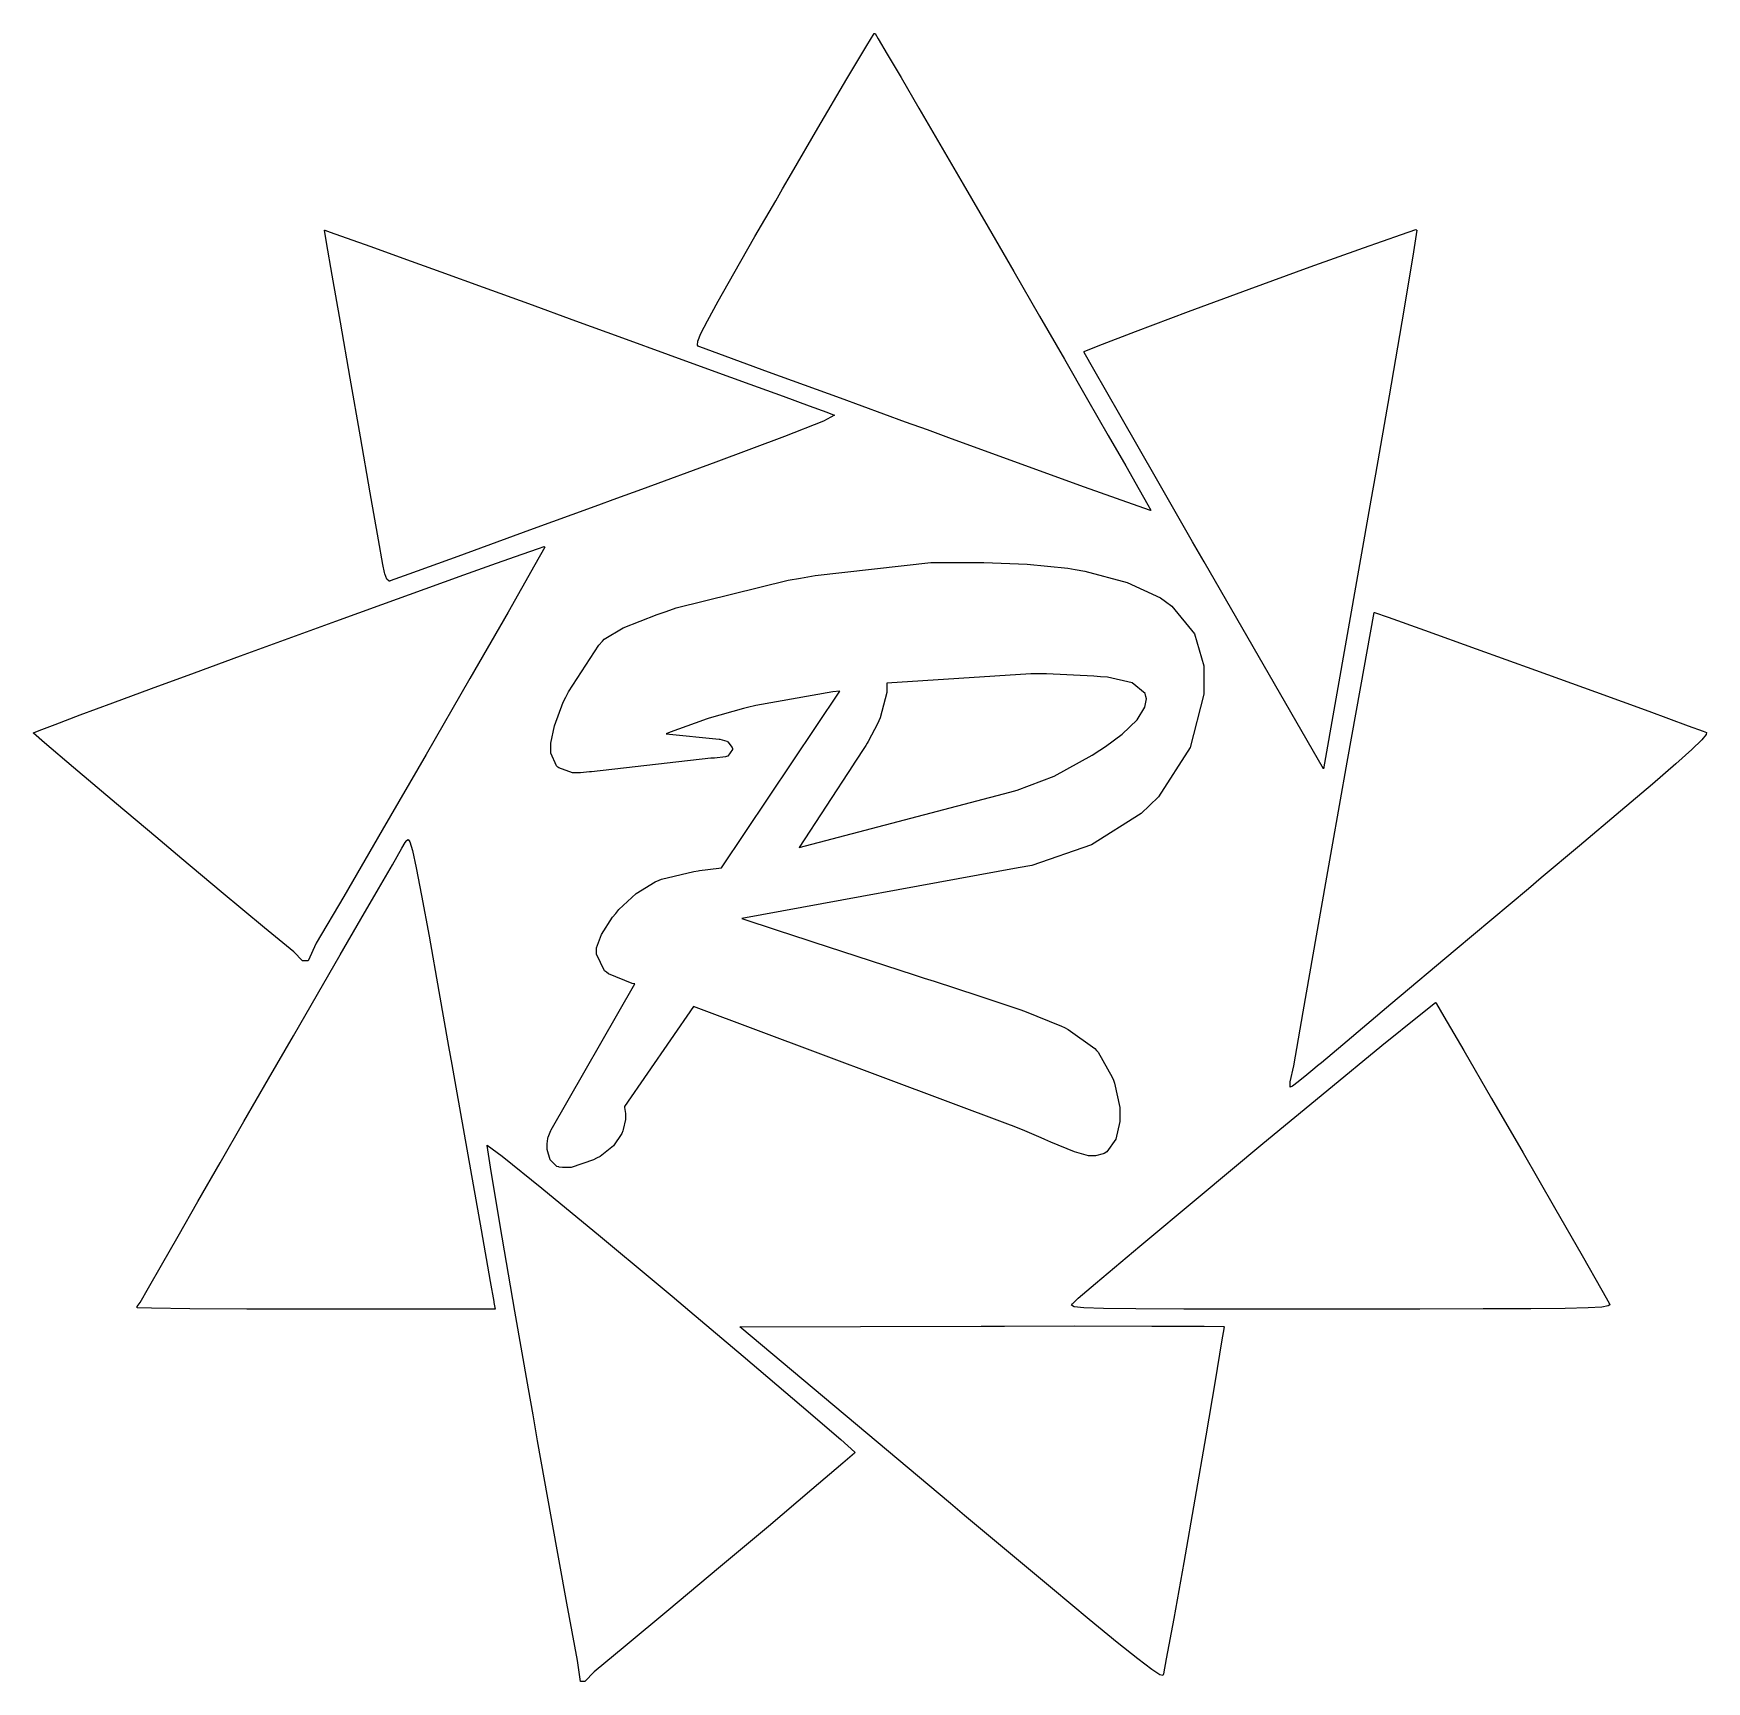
# Model space of a CAD drawing. Extents: x 0 to 76.9, y 0 to 75.8.
import ezdxf

# ---------------------------------------------------------------- set-up
doc = ezdxf.new("R2010")
doc.units = 0
doc.layers.get('0').update_dxf_attribs({"linetype": 'CONTINUOUS'})

msp = doc.modelspace()

# ---------------------------------------------------------------- linework, layer by layer
at = {"color": 0}
for p, q in [((38.3124, 75.238), (38.6609, 75.7975)), ((38.6609, 75.7975), (38.6747, 75.795)), ((38.6747, 75.795), (38.6994, 75.7908)), ((38.6994, 75.7908), (38.8345, 75.5467)), ((38.8345, 75.5467), (39.2508, 74.8496)), ((37.393, 73.7059), (38.3124, 75.238)), ((39.2508, 74.8496), (39.8886, 73.769)), ((36.0578, 71.4347), (37.393, 73.7059)), ((39.8886, 73.769), (40.7088, 72.3678)), ((40.7088, 72.3678), (41.6747, 70.7101)), ((34.8464, 69.3526), (36.0578, 71.4347)), ((41.6747, 70.7101), (42.7496, 68.8619)), ((34.4454, 68.6566), (34.8464, 69.3526)), ((34.1271, 68.1069), (34.4454, 68.6566)), ((42.7496, 68.8619), (43.8975, 66.8845)), ((33.1735, 66.4545), (34.1271, 68.1069)), ((13.3835, 66.7466), (13.3876, 66.7508)), ((13.4786, 66.1871), (13.3835, 66.7466)), ((13.3876, 66.7508), (13.3918, 66.7561)), ((13.3918, 66.7561), (13.6481, 66.6612)), ((13.7363, 64.6878), (13.4786, 66.1871)), ((13.6481, 66.6612), (14.3784, 66.4009)), ((14.3784, 66.4009), (15.5126, 65.9927)), ((32.1965, 64.7513), (33.1735, 66.4545)), ((43.8975, 66.8845), (45.0797, 64.8423)), ((61.1547, 65.9433), (62.9035, 66.5508)), ((62.9035, 66.5508), (63.5663, 66.7812)), ((63.6034, 66.7438), (63.4503, 65.7518)), ((63.5663, 66.7812), (63.5938, 66.7537)), ((63.5938, 66.7537), (63.6034, 66.7438)), ((15.5126, 65.9927), (16.9843, 65.4611)), ((16.9843, 65.4611), (18.7262, 64.831)), ((58.7015, 65.0628), (61.1547, 65.9433)), ((63.4503, 65.7518), (63.0068, 63.0742)), ((14.1125, 62.5189), (13.7363, 64.6878)), ((18.7262, 64.831), (20.6733, 64.1255)), ((31.4799, 63.4848), (32.1965, 64.7513)), ((45.0797, 64.8423), (46.2594, 62.8001)), ((55.9015, 64.0401), (58.7015, 65.0628)), ((20.6733, 64.1255), (22.7583, 63.3705)), ((53.1054, 63.0054), (55.9015, 64.0401)), ((22.7583, 63.3705), (24.9163, 62.5863)), ((30.9893, 62.5877), (31.4799, 63.4848)), ((14.5603, 59.9489), (14.1125, 62.5189)), ((24.9163, 62.5863), (27.0798, 61.801)), ((30.6903, 61.995), (30.9893, 62.5877)), ((46.2594, 62.8001), (47.4003, 60.821)), ((50.6719, 62.0889), (53.1054, 63.0054)), ((63.0068, 63.0742), (62.3316, 59.1316)), ((27.0798, 61.801), (29.1827, 61.0362)), ((30.5263, 61.4659), (30.547, 61.6437)), ((30.547, 61.6437), (30.6903, 61.995)), ((48.956, 61.4232), (50.6719, 62.0889)), ((29.1827, 61.0362), (31.1602, 60.3169)), ((30.5718, 61.4041), (30.5263, 61.4659)), ((30.5925, 61.3957), (30.5718, 61.4041)), ((30.631, 61.3819), (30.5925, 61.3957)), ((31.5088, 61.0623), (30.631, 61.3819)), ((33.795, 60.2273), (31.5088, 61.0623)), ((47.4003, 60.821), (48.4671, 58.9703)), ((48.3059, 61.171), (48.956, 61.4232)), ((48.3126, 61.1353), (48.3059, 61.171)), ((48.3154, 61.1188), (48.3126, 61.1353)), ((48.7549, 60.3373), (48.3154, 61.1188)), ((31.1602, 60.3169), (32.9434, 59.6678)), ((37.1066, 59.0187), (33.795, 60.2273)), ((49.9428, 58.2524), (48.7549, 60.3373)), ((15.0344, 57.2453), (14.5603, 59.9489)), ((32.9434, 59.6678), (34.4689, 59.1111)), ((34.4689, 59.1111), (35.669, 58.6715)), ((35.669, 58.6715), (36.4765, 58.3738)), ((40.101, 57.9258), (37.1066, 59.0187)), ((48.4671, 58.9703), (49.4192, 57.3112)), ((62.3316, 59.1316), (61.7044, 55.5293)), ((36.3252, 57.9727), (34.5281, 57.2604)), ((36.8282, 58.2401), (36.3252, 57.9727)), ((36.4765, 58.3738), (36.7411, 58.2771)), ((36.7411, 58.2771), (36.8282, 58.2401)), ((36.8282, 58.2401), (36.8282, 58.2401)), ((41.1, 57.5606), (40.101, 57.9258)), ((51.6943, 55.2002), (49.9428, 58.2524)), ((15.485, 54.6735), (15.0344, 57.2453)), ((34.5281, 57.2604), (31.3752, 56.0779)), ((42.092, 57.1997), (41.1, 57.5606)), ((45.0716, 56.1149), (42.092, 57.1997)), ((49.4192, 57.3112), (50.2225, 55.9058)), ((31.3752, 56.0779), (27.9508, 54.8185)), ((48.3306, 54.937), (45.0716, 56.1149)), ((50.2225, 55.9058), (50.8385, 54.821)), ((61.7044, 55.5293), (61.4938, 54.3292)), ((15.8695, 52.506), (15.485, 54.6735)), ((27.9508, 54.8185), (26.8084, 54.4022)), ((50.5396, 54.1457), (48.3306, 54.937)), ((50.8385, 54.821), (51.23, 54.1182)), ((53.2941, 52.4207), (51.6943, 55.2002)), ((25.8093, 54.0399), (22.8107, 52.9484)), ((26.8084, 54.4022), (25.8093, 54.0399)), ((51.3567, 53.8593), (50.5396, 54.1457)), ((51.23, 54.1182), (51.3747, 53.8759)), ((51.3623, 53.8635), (51.3567, 53.8593)), ((51.3747, 53.8759), (51.3623, 53.8635)), ((61.4938, 54.3292), (59.3217, 41.9777)), ((16.0693, 51.3803), (15.8695, 52.506)), ((22.8107, 52.9484), (19.5116, 51.7469)), ((53.8289, 51.4946), (53.2941, 52.4207)), ((19.5116, 51.7469), (17.2558, 50.9266)), ((21.2962, 51.4339), (22.4634, 51.846)), ((22.4634, 51.846), (23.2199, 52.1049)), ((23.5121, 52.1727), (23.0463, 51.3514)), ((23.2199, 52.1049), (23.4776, 52.2069)), ((23.4776, 52.2069), (23.4969, 52.1878)), ((23.4969, 52.1878), (23.5121, 52.1727)), ((16.1382, 51.0053), (16.0693, 51.3803)), ((16.1506, 50.9393), (16.1382, 51.0053)), ((16.2429, 50.6952), (16.1506, 50.9393)), ((17.2558, 50.9266), (16.4055, 50.6166)), ((18.0055, 50.2543), (19.7872, 50.8953)), ((19.7872, 50.8953), (21.2962, 51.4339)), ((23.0463, 51.3514), (21.8185, 49.1864)), ((35.2626, 50.7464), (35.9435, 50.8674)), ((35.9435, 50.8674), (41.2584, 51.4696)), ((41.2584, 51.4696), (43.0308, 51.4696)), ((43.0308, 51.4696), (43.6933, 51.4696)), ((43.6933, 51.4696), (45.6861, 51.3898)), ((45.6861, 51.3898), (47.5601, 51.2025)), ((47.5601, 51.2025), (47.8896, 51.1485)), ((47.8896, 51.1485), (48.3429, 51.0727)), ((48.3429, 51.0727), (50.2916, 50.552)), ((59.3217, 41.9777), (53.8289, 51.4946)), ((16.0197, 49.5363), (18.0055, 50.2543)), ((16.3587, 50.6003), (16.2429, 50.6952)), ((16.3835, 50.6084), (16.3587, 50.6003)), ((16.4055, 50.6166), (16.3835, 50.6084)), ((29.5576, 49.3751), (34.6976, 50.6483)), ((34.6976, 50.6483), (35.2626, 50.7464)), ((50.2916, 50.552), (51.8128, 49.845)), ((13.8961, 48.7659), (16.0197, 49.5363)), ((29.0959, 49.2181), (29.5576, 49.3751)), ((51.8128, 49.845), (52.0541, 49.6743)), ((52.0541, 49.6743), (52.3476, 49.4647)), ((52.3476, 49.4647), (53.3756, 48.1789)), ((11.7064, 47.9683), (13.8961, 48.7659)), ((21.8185, 49.1864), (20.0697, 46.1352)), ((27.1198, 48.4614), (28.6811, 49.0802)), ((28.6811, 49.0802), (29.0959, 49.2181)), ((61.4687, 48.2258), (61.637, 49.1589)), ((61.637, 49.1589), (61.6451, 49.167)), ((61.6451, 49.167), (61.6521, 49.174)), ((61.6521, 49.174), (62.2833, 48.9493)), ((62.2833, 48.9493), (63.9561, 48.3528)), ((9.51812, 47.1689), (11.7064, 47.9683)), ((25.9981, 47.6635), (26.1593, 47.8511)), ((26.1593, 47.8511), (26.2337, 47.9407)), ((26.2337, 47.9407), (27.1198, 48.4614)), ((53.3756, 48.1789), (53.8166, 46.7071)), ((61.0263, 45.7648), (61.4687, 48.2258)), ((63.9561, 48.3528), (66.3279, 47.5008)), ((7.3987, 46.3931), (9.51812, 47.1689)), ((24.5966, 45.5179), (25.9981, 47.6635)), ((66.3279, 47.5008), (69.0619, 46.5155)), ((5.41845, 45.6653), (7.3987, 46.3931)), ((45.8611, 46.349), (39.2395, 45.9204)), ((46.5847, 46.349), (45.8611, 46.349)), ((48.7578, 46.2386), (46.5847, 46.349)), ((49.065, 46.2153), (48.7578, 46.2386)), ((49.3765, 46.1973), (49.065, 46.2153)), ((50.5188, 45.9341), (49.3765, 46.1973)), ((53.8166, 46.7071), (53.8166, 46.2153)), ((53.8166, 46.2153), (53.8166, 45.4036)), ((69.0619, 46.5155), (71.8234, 45.5154)), ((3.64628, 45.0109), (5.41845, 45.6653)), ((20.0697, 46.1352), (18.0578, 42.642)), ((24.4767, 45.2769), (24.5966, 45.5179)), ((31.6315, 37.4205), (37.0776, 45.5443)), ((36.7482, 45.514), (33.2107, 44.8881)), ((37.0776, 45.5443), (36.7482, 45.514)), ((39.2395, 45.4851), (38.9283, 44.3163)), ((39.2395, 45.9204), (39.2395, 45.4851)), ((51.1115, 45.4381), (50.5188, 45.9341)), ((51.1471, 45.303), (51.1115, 45.4381)), ((53.8166, 45.4036), (53.1883, 42.9645)), ((60.4075, 42.2864), (61.0263, 45.7648)), ((71.8234, 45.5154), (74.2763, 44.6236)), ((2.14836, 44.4542), (3.64628, 45.0109)), ((23.9558, 43.9568), (24.361, 45.0356)), ((24.361, 45.0356), (24.4767, 45.2769)), ((32.6499, 44.7492), (31.0706, 44.3025)), ((32.8331, 44.7933), (32.6499, 44.7492)), ((33.2107, 44.8881), (32.8331, 44.7933)), ((50.7393, 44.2309), (51.1044, 44.8084)), ((51.1044, 44.8084), (51.1761, 45.1901)), ((51.1761, 45.1901), (51.1471, 45.303)), ((74.2763, 44.6236), (76.0871, 43.9607)), ((0.25632, 43.7349), (0.99632, 44.02)), ((0.99632, 44.02), (2.14836, 44.4542)), ((23.7822, 43.1574), (23.9558, 43.9568)), ((30.8033, 44.2172), (29.2681, 43.6591)), ((30.937, 44.257), (30.8033, 44.2172)), ((31.0706, 44.3025), (30.937, 44.257)), ((38.8207, 44.0792), (38.3769, 43.229)), ((38.8662, 44.1773), (38.8207, 44.0792)), ((38.9283, 44.3163), (38.8662, 44.1773)), ((50.0503, 43.5737), (50.7393, 44.2309)), ((76.0871, 43.9607), (76.7652, 43.7127)), ((-0.00138, 43.6273), (0.25632, 43.7349)), ((0, 43.6217), (-0.00138, 43.6273)), ((0.00413, 43.6107), (0, 43.6217)), ((0.50023, 43.1793), (0.00413, 43.6107)), ((1.84106, 42.0356), (0.50023, 43.1793)), ((23.7822, 42.89), (23.7822, 43.1574)), ((29.2681, 43.6591), (29.0959, 43.5875)), ((29.0959, 43.5875), (31.5254, 43.3462)), ((31.5254, 43.3462), (31.5654, 43.3419)), ((31.5654, 43.3419), (31.8754, 43.2523)), ((31.8754, 43.2523), (31.8988, 43.2386)), ((31.8988, 43.2386), (31.9291, 43.2209)), ((31.9291, 43.2209), (32.129, 42.9521)), ((38.3328, 43.1574), (38.2655, 43.0555)), ((38.3769, 43.229), (38.3328, 43.1574)), ((49.2979, 43.0086), (50.0503, 43.5737)), ((76.7059, 43.3077), (76.2536, 42.872)), ((76.9126, 43.5529), (76.7059, 43.3077)), ((76.7652, 43.7127), (76.9193, 43.6481)), ((76.9264, 43.6453), (76.9126, 43.5529)), ((76.9193, 43.6481), (76.9264, 43.6453)), ((18.0578, 42.642), (16.0376, 39.1527)), ((23.7822, 42.6956), (23.7822, 42.89)), ((24.0495, 42.1086), (23.7822, 42.6956)), ((31.1506, 42.4614), (25.6522, 41.844)), ((31.3173, 42.4614), (31.1506, 42.4614)), ((31.8217, 42.5291), (31.3173, 42.4614)), ((31.8713, 42.5415), (31.8217, 42.5291)), ((31.9236, 42.5595), (31.8713, 42.5415)), ((32.1469, 42.872), (31.9236, 42.5595)), ((32.129, 42.9521), (32.1386, 42.9161)), ((32.1386, 42.9161), (32.1469, 42.872)), ((38.2655, 43.0555), (37.7321, 42.23)), ((46.9346, 41.6444), (48.6805, 42.6007)), ((48.6805, 42.6007), (49.0375, 42.8364)), ((49.0375, 42.8364), (49.2979, 43.0086)), ((53.1883, 42.9645), (51.7246, 40.688)), ((76.2536, 42.872), (75.5124, 42.2067)), ((3.81716, 40.3655), (1.84106, 42.0356)), ((24.1033, 42.0592), (24.0495, 42.1086)), ((24.1611, 42.0151), (24.1033, 42.0592)), ((24.784, 41.7904), (24.1611, 42.0151)), ((25.0114, 41.7904), (24.784, 41.7904)), ((25.1506, 41.7904), (25.0114, 41.7904)), ((25.5709, 41.8359), (25.1506, 41.7904)), ((25.6522, 41.844), (25.5709, 41.8359)), ((37.6922, 42.1665), (35.2089, 38.3589)), ((37.7321, 42.23), (37.6922, 42.1665)), ((45.2328, 40.991), (46.9346, 41.6444)), ((59.7006, 38.2972), (60.4075, 42.2864)), ((75.5124, 42.2067), (74.4347, 41.2722)), ((35.2089, 38.3589), (44.8991, 40.9056)), ((44.8991, 40.9056), (45.2328, 40.991)), ((74.4347, 41.2722), (72.9753, 40.0308)), ((5.62102, 38.8454), (3.81716, 40.3655)), ((51.3073, 40.2897), (50.9242, 39.9288)), ((51.7246, 40.688), (51.3073, 40.2897)), ((72.9753, 40.0308), (71.0928, 38.4418)), ((50.9242, 39.9288), (48.6502, 38.4873)), ((6.22459, 38.3399), (5.62102, 38.8454)), ((16.0376, 39.1527), (14.2668, 36.11)), ((16.9416, 38.3233), (17.0918, 38.5822)), ((17.0918, 38.5822), (17.1456, 38.6651)), ((17.1456, 38.6651), (17.1579, 38.6856)), ((17.1579, 38.6856), (17.22, 38.7297)), ((17.22, 38.7297), (17.3082, 38.614)), ((17.3082, 38.614), (17.4267, 38.2143)), ((48.6502, 38.4873), (45.8971, 37.5377)), ((6.82544, 37.8354), (6.22459, 38.3399)), ((8.6348, 36.3224), (6.82544, 37.8354)), ((16.5006, 37.568), (16.9416, 38.3233)), ((17.4267, 38.2143), (17.5989, 37.4276)), ((58.995, 34.3021), (59.7006, 38.2972)), ((71.0928, 38.4418), (69.3289, 36.9577)), ((15.8571, 36.4603), (16.5006, 37.568)), ((17.5989, 37.4276), (17.8456, 36.1527)), ((28.8768, 36.8984), (30.3678, 37.2551)), ((30.3678, 37.2551), (30.5635, 37.2854)), ((30.5635, 37.2854), (30.6255, 37.2953)), ((30.6255, 37.2953), (31.5157, 37.4082)), ((31.5157, 37.4082), (31.6315, 37.4205)), ((45.2741, 37.4205), (32.5658, 35.0876)), ((45.8971, 37.5377), (45.2741, 37.4205)), ((69.3289, 36.9577), (68.7405, 36.4642)), ((10.6206, 34.67), (8.6348, 36.3224)), ((15.0454, 35.0587), (15.8571, 36.4603)), ((26.9186, 35.5078), (27.7137, 36.2479)), ((27.7137, 36.2479), (28.5874, 36.7813)), ((28.5874, 36.7813), (28.7748, 36.8572)), ((28.7748, 36.8572), (28.8768, 36.8984)), ((68.7405, 36.4642), (67.896, 35.7572)), ((14.2668, 36.11), (13.0004, 33.959)), ((17.8456, 36.1527), (18.186, 34.2883)), ((26.7725, 35.3289), (26.9186, 35.5078)), ((67.896, 35.7572), (65.3644, 33.6324)), ((11.9765, 33.5539), (10.6206, 34.67)), ((14.1001, 33.4243), (15.0454, 35.0587)), ((26.1111, 34.3572), (26.6251, 35.1551)), ((26.6251, 35.1551), (26.7725, 35.3289)), ((32.5658, 35.0876), (32.7973, 35.0118)), ((32.7973, 35.0118), (35.1331, 34.2525)), ((13.0004, 33.959), (12.6228, 33.1432)), ((18.186, 34.2883), (18.6421, 31.7293)), ((25.8919, 33.7385), (26.1111, 34.3572)), ((35.1331, 34.2525), (35.3688, 34.1753)), ((35.3688, 34.1753), (35.8401, 34.0238)), ((35.8401, 34.0238), (40.4894, 32.5052)), ((58.3805, 30.8074), (58.995, 34.3021)), ((12.3665, 33.1432), (11.9765, 33.5539)), ((12.4974, 33.1432), (12.3665, 33.1432)), ((12.6228, 33.1432), (12.4974, 33.1432)), ((13.0555, 31.6177), (14.1001, 33.4243)), ((25.8823, 33.4477), (25.8919, 33.5318)), ((26.2599, 32.6885), (25.8823, 33.4477)), ((25.8919, 33.5318), (25.8919, 33.7385)), ((65.3644, 33.6324), (62.4113, 31.1506)), ((26.3453, 32.6209), (26.2599, 32.6885)), ((26.4335, 32.5548), (26.3453, 32.6209)), ((27.5249, 32.1069), (26.4335, 32.5548)), ((40.4894, 32.5052), (40.9483, 32.3522)), ((40.9483, 32.3522), (41.4059, 32.2048)), ((11.9476, 29.6967), (13.0555, 31.6177)), ((18.6421, 31.7293), (19.0872, 29.213)), ((23.8097, 25.3807), (27.6545, 32.0849)), ((27.6545, 32.0849), (27.5249, 32.1069)), ((41.4059, 32.2048), (43.4234, 31.5488)), ((43.4234, 31.5488), (45.0769, 30.999)), ((30.3499, 31.0389), (27.1735, 26.4542)), ((44.927, 25.5957), (30.3499, 31.0389)), ((45.0769, 30.999), (45.3542, 30.9039)), ((45.3542, 30.9039), (45.562, 30.8281)), ((45.562, 30.8281), (47.275, 30.1363)), ((57.9466, 28.3159), (58.3805, 30.8074)), ((62.4113, 31.1506), (60.1984, 29.2888)), ((63.7826, 30.6903), (64.4645, 31.2263)), ((64.4645, 31.2263), (64.4758, 31.214)), ((64.4758, 31.214), (64.51, 31.1754)), ((64.51, 31.1754), (64.8547, 30.5842)), ((47.275, 30.1363), (47.4087, 30.0729)), ((47.4087, 30.0729), (47.5767, 29.993)), ((61.995, 29.2461), (63.7826, 30.6903)), ((64.8547, 30.5842), (65.7698, 29.016)), ((10.8093, 27.722), (11.9476, 29.6967)), ((47.5767, 29.993), (48.8019, 29.1221)), ((60.1984, 29.2888), (59.2155, 28.462)), ((59.461, 27.168), (61.995, 29.2461)), ((19.0872, 29.213), (19.236, 28.3738)), ((48.8019, 29.1221), (48.8777, 29.027)), ((48.8777, 29.027), (48.9574, 28.9388)), ((48.9574, 28.9388), (49.6023, 27.7992)), ((65.7698, 29.016), (67.0401, 26.8207)), ((9.67659, 25.7542), (10.8093, 27.722)), ((19.236, 28.3738), (19.4179, 27.3361)), ((49.6023, 27.7992), (49.6521, 27.66)), ((57.7825, 27.5801), (57.9466, 28.3159)), ((58.553, 27.9053), (58.1519, 27.5842)), ((58.922, 28.2112), (58.553, 27.9053)), ((59.0434, 28.3132), (58.922, 28.2112)), ((59.2155, 28.462), (59.0434, 28.3132)), ((19.4179, 27.3361), (19.9678, 24.2218)), ((49.6521, 27.66), (49.7004, 27.5222)), ((49.7004, 27.5222), (49.9456, 26.3991)), ((56.5284, 24.7454), (59.461, 27.168)), ((57.7825, 27.3348), (57.7825, 27.5801)), ((57.8817, 27.383), (57.7825, 27.3348)), ((57.7825, 27.3348), (57.7825, 27.3348)), ((58.1519, 27.5842), (57.8817, 27.383)), ((27.1735, 26.4542), (27.1818, 26.4004)), ((27.1818, 26.4004), (27.2273, 26.1193)), ((49.9456, 26.3991), (49.9456, 26.0242)), ((67.0401, 26.8207), (68.4886, 24.3114)), ((8.58104, 23.8525), (9.67659, 25.7542)), ((27.1157, 25.3945), (27.0936, 25.327)), ((27.2273, 25.8506), (27.1157, 25.3945)), ((27.2273, 26.1193), (27.2273, 26.0242)), ((27.2273, 26.0242), (27.2273, 25.8506)), ((45.0151, 25.5654), (44.927, 25.5957)), ((45.587, 25.3352), (45.0151, 25.5654)), ((49.9456, 25.7555), (49.7649, 24.9466)), ((49.9456, 26.0242), (49.9456, 25.7555)), ((20.8552, 24.6531), (20.8621, 24.6724)), ((21.0137, 23.6513), (20.8552, 24.6531)), ((20.8621, 24.6724), (20.8621, 24.6724)), ((20.8621, 24.6724), (21.5456, 24.168)), ((23.6223, 24.7247), (23.6444, 24.9756)), ((23.6223, 24.6297), (23.6223, 24.7247)), ((23.6223, 24.4698), (23.6223, 24.6297)), ((23.6444, 24.9756), (23.6499, 25.0059)), ((23.6499, 25.0059), (23.6582, 25.0376)), ((23.6582, 25.0376), (23.7918, 25.3504)), ((23.7918, 25.3504), (23.8097, 25.3807)), ((26.6719, 24.6379), (26.0518, 24.1529)), ((27.0523, 25.2029), (26.6719, 24.6379)), ((27.0936, 25.327), (27.0523, 25.2029)), ((46.3282, 25.0059), (45.587, 25.3352)), ((46.5018, 24.9246), (46.3282, 25.0059)), ((46.7734, 24.8006), (46.5018, 24.9246)), ((47.8702, 24.3623), (46.7734, 24.8006)), ((49.7649, 24.9466), (49.3448, 24.3582)), ((53.545, 22.2677), (56.5284, 24.7454)), ((7.5613, 22.0775), (8.58104, 23.8525)), ((19.9678, 24.2218), (20.5769, 20.7753)), ((21.5456, 24.168), (23.377, 22.6894)), ((23.7546, 23.9875), (23.6223, 24.4698)), ((24.0675, 23.6926), (23.7546, 23.9875)), ((25.7542, 23.9958), (24.7165, 23.6389)), ((25.8919, 24.0675), (25.7542, 23.9958)), ((26.0518, 24.1529), (25.8919, 24.0675)), ((48.5055, 24.1749), (47.8702, 24.3623)), ((48.7179, 24.1749), (48.5055, 24.1749)), ((48.835, 24.1749), (48.7179, 24.1749)), ((49.1892, 24.2645), (48.835, 24.1749)), ((49.2248, 24.281), (49.1892, 24.2645)), ((49.3448, 24.3582), (49.2248, 24.281)), ((68.4886, 24.3114), (69.9354, 21.7964)), ((21.4616, 20.971), (21.0137, 23.6513)), ((24.157, 23.665), (24.0675, 23.6926)), ((24.1653, 23.6609), (24.157, 23.665)), ((24.3169, 23.6389), (24.1653, 23.6609)), ((24.3706, 23.6389), (24.3169, 23.6389)), ((24.7165, 23.6389), (24.3706, 23.6389)), ((23.377, 22.6894), (26.0739, 20.4639)), ((6.64767, 20.4887), (7.5613, 22.0775)), ((50.8621, 20.0243), (53.545, 22.2677)), ((69.9354, 21.7964), (71.2004, 19.5874)), ((20.5769, 20.7753), (20.9985, 18.3927)), ((22.1382, 17.0394), (21.4616, 20.971)), ((5.87872, 19.1451), (6.64767, 20.4887)), ((26.0739, 20.4639), (28.5405, 18.4092)), ((48.8237, 18.3003), (50.8621, 20.0243)), ((71.2004, 19.5874), (72.106, 17.9972)), ((5.28616, 18.1074), (5.87872, 19.1451)), ((4.90442, 17.4363), (5.28616, 18.1074)), ((20.9985, 18.3927), (21.1612, 17.4777)), ((28.5405, 18.4092), (29.3605, 17.7216)), ((29.3605, 17.7216), (30.1804, 17.0339)), ((48.0314, 17.6265), (48.8237, 18.3003)), ((72.106, 17.9972), (72.4475, 17.3964)), ((4.77076, 17.2531), (4.90442, 17.4363)), ((4.77076, 17.191), (4.77076, 17.2531)), ((4.77076, 17.1855), (4.77076, 17.191)), ((5.41983, 17.1676), (4.77076, 17.1855)), ((7.18785, 17.1469), (5.41983, 17.1676)), ((9.80338, 17.1331), (7.18785, 17.1469)), ((12.1998, 17.1276), (9.80338, 17.1331)), ((12.999, 17.1276), (12.1998, 17.1276)), ((21.2273, 17.1276), (12.999, 17.1276)), ((21.1612, 17.4777), (21.1694, 17.4349)), ((21.1694, 17.4349), (21.2273, 17.1276)), ((22.7624, 13.4593), (22.1382, 17.0394)), ((30.1804, 17.0339), (32.6374, 14.96)), ((47.7284, 17.304), (47.7654, 17.3702)), ((47.8564, 17.2393), (47.7284, 17.304)), ((47.7654, 17.3702), (47.7834, 17.3867)), ((47.7834, 17.3867), (48.0314, 17.6265)), ((48.3002, 17.1938), (47.8564, 17.2393)), ((49.1973, 17.1621), (48.3002, 17.1938)), ((50.6829, 17.1428), (49.1973, 17.1621)), ((52.8934, 17.1331), (50.6829, 17.1428)), ((55.965, 17.129), (52.8934, 17.1331)), ((59.0158, 17.1276), (55.965, 17.129)), ((60.0329, 17.1276), (59.0158, 17.1276)), ((60.9604, 17.1276), (60.0329, 17.1276)), ((63.7452, 17.1304), (60.9604, 17.1276)), ((66.6531, 17.1345), (63.7452, 17.1304)), ((68.8481, 17.1456), (66.6531, 17.1345)), ((70.4261, 17.1635), (68.8481, 17.1456)), ((71.483, 17.1897), (70.4261, 17.1635)), ((72.1127, 17.2255), (71.483, 17.1897)), ((72.4105, 17.2723), (72.1127, 17.2255)), ((72.475, 17.3261), (72.4105, 17.2723)), ((72.4475, 17.3964), (72.4726, 17.333)), ((72.4726, 17.333), (72.475, 17.3261)), ((32.4845, 16.3077), (43.5776, 16.3435)), ((42.1584, 8.18141), (32.4845, 16.3077)), ((43.5776, 16.3435), (44.6539, 16.3477)), ((44.6539, 16.3477), (47.8882, 16.3532)), ((47.8882, 16.3532), (51.4269, 16.3518)), ((51.4269, 16.3518), (53.8289, 16.3421)), ((53.8289, 16.3421), (54.7176, 16.3311)), ((54.7426, 16.3063), (54.6294, 15.6283)), ((54.7176, 16.3311), (54.7261, 16.3229)), ((54.7261, 16.3229), (54.7426, 16.3063)), ((54.6294, 15.6283), (54.3348, 13.8314)), ((32.6374, 14.96), (35.3148, 12.6835)), ((22.9733, 12.2659), (22.7624, 13.4593)), ((54.3348, 13.8314), (53.9034, 11.2985)), ((35.3148, 12.6835), (37.1147, 11.129)), ((23.1813, 11.0753), (22.9733, 12.2659)), ((23.8166, 7.50341), (23.1813, 11.0753)), ((37.1147, 11.129), (37.7705, 10.5434)), ((53.9034, 11.2985), (53.4003, 8.39089)), ((37.211, 10.039), (35.7904, 8.8277)), ((37.7486, 10.4965), (37.211, 10.039)), ((37.7652, 10.5296), (37.7486, 10.4965)), ((37.7705, 10.5434), (37.7652, 10.5296)), ((35.7904, 8.8277), (33.7909, 7.13825)), ((42.8004, 7.64124), (42.1584, 8.18141)), ((53.4003, 8.39089), (52.8863, 5.47218)), ((24.5194, 3.60355), (23.8166, 7.50341)), ((33.7909, 7.13825), (31.5006, 5.21451)), ((44.734, 6.02202), (42.8004, 7.64124)), ((46.8464, 4.25813), (44.734, 6.02202)), ((52.8863, 5.47218), (52.4274, 2.90491)), ((31.5006, 5.21451), (29.2075, 3.29627)), ((48.5331, 2.85943), (46.8464, 4.25813)), ((25.0073, 0.96876), (24.5194, 3.60355)), ((29.2075, 3.29627), (27.2025, 1.62609)), ((49.8341, 1.79558), (48.5331, 2.85943)), ((52.4274, 2.90491), (52.0859, 1.05144)), ((27.2025, 1.62609), (25.7735, 0.44786)), ((50.7848, 1.03766), (49.8341, 1.79558)), ((25.1575, 0), (25.0073, 0.96876)), ((51.4255, 0.55122), (50.7848, 1.03766)), ((52.0859, 1.05144), (51.9589, 0.35278)), ((25.2084, 0), (25.1575, 0)), ((25.349, 0), (25.2084, 0)), ((25.7735, 0.44786), (25.349, 0)), ((51.7934, 0.3073), (51.4255, 0.55122)), ((51.9232, 0.27147), (51.7934, 0.3073)), ((51.9257, 0.27561), (51.9232, 0.27147)), ((51.9589, 0.35278), (51.9257, 0.27561))]:
    msp.add_line(p, q, dxfattribs=at)

doc.saveas('drawing.dxf')
